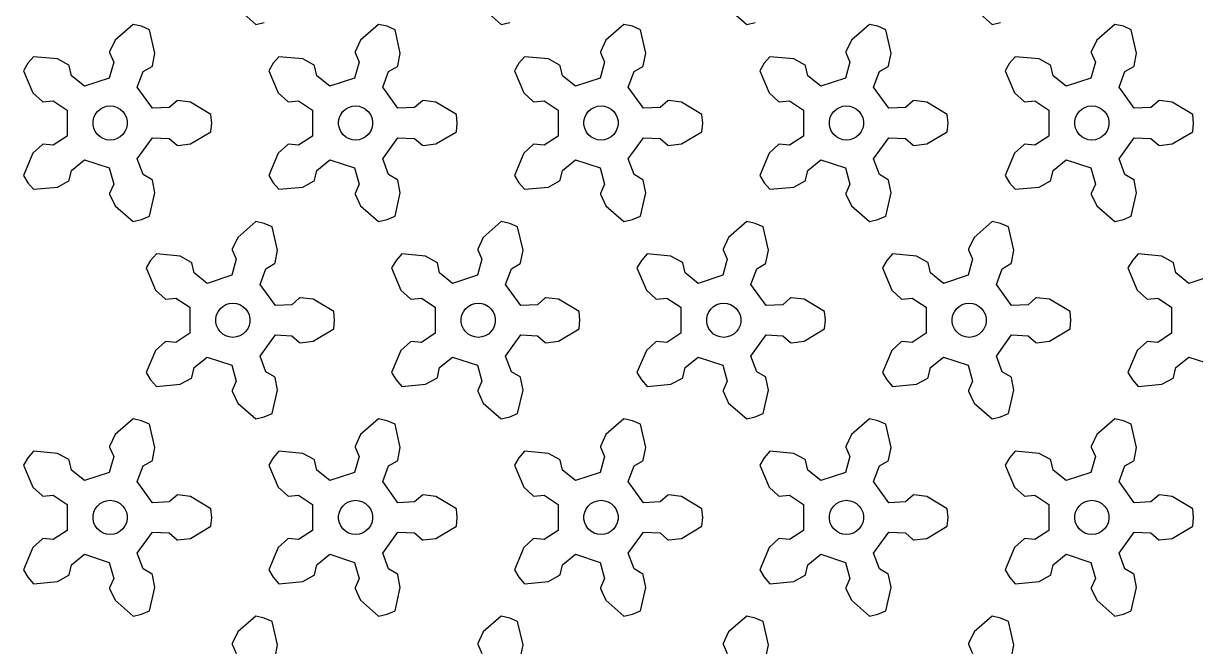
# Model space of a CAD drawing. Extents: x 0 to 210, y 0 to 225.
# Drawn here: x 0 to 102.7, y 66.5 to 121.1 of the extents above; entities that cross this region are included whole.
import ezdxf

# ---------------------------------------------------------------- set-up
doc = ezdxf.new("R2010")
doc.units = 0

msp = doc.modelspace()

# ---------------------------------------------------------------- linework, layer by layer
for p, q in [((18.79, 122.42), (20.37, 121.04)), ((40.3, 122.42), (41.88, 121.04)), ((61.81, 122.42), (63.4, 121.04)), ((83.33, 122.42), (84.91, 121.04)), ((9.61, 121.04), (8.03, 119.65)), ((10.35, 120.87), (9.61, 121.04)), ((11.05, 120.57), (10.35, 120.87)), ((11.52, 118.52), (11.05, 120.57)), ((20.37, 121.04), (21.11, 121.21)), ((31.13, 121.04), (29.54, 119.65)), ((31.87, 120.87), (31.13, 121.04)), ((32.57, 120.57), (31.87, 120.87)), ((33.03, 118.52), (32.57, 120.57)), ((41.88, 121.04), (42.62, 121.21)), ((52.64, 121.04), (51.06, 119.65)), ((53.38, 120.87), (52.64, 121.04)), ((54.08, 120.57), (53.38, 120.87)), ((54.55, 118.52), (54.08, 120.57)), ((63.4, 121.04), (64.14, 121.21)), ((74.15, 121.04), (72.57, 119.65)), ((74.89, 120.87), (74.15, 121.04)), ((75.59, 120.57), (74.89, 120.87)), ((76.06, 118.52), (75.59, 120.57)), ((84.91, 121.04), (85.65, 121.21)), ((95.66, 121.04), (94.08, 119.65)), ((96.41, 120.87), (95.66, 121.04)), ((97.1, 120.57), (96.41, 120.87)), ((97.57, 118.52), (97.1, 120.57)), ((8.03, 119.65), (7.55, 118.63)), ((29.54, 119.65), (29.07, 118.63)), ((51.06, 119.65), (50.58, 118.63)), ((72.57, 119.65), (72.09, 118.63)), ((94.08, 119.65), (93.6, 118.63)), ((0.89, 118.2), (0.39, 117.63)), ((2.98, 118.01), (0.89, 118.2)), ((7.55, 118.63), (7.55, 118.57)), ((7.55, 118.57), (7.91, 117.74)), ((11.3, 117.41), (11.52, 118.52)), ((22.4, 118.2), (21.9, 117.63)), ((24.5, 118.01), (22.4, 118.2)), ((29.07, 118.63), (29.07, 118.57)), ((29.07, 118.57), (29.42, 117.74)), ((32.82, 117.41), (33.03, 118.52)), ((43.92, 118.2), (43.42, 117.63)), ((46.01, 118.01), (43.92, 118.2)), ((50.58, 118.63), (50.58, 118.57)), ((50.58, 118.57), (50.93, 117.74)), ((54.33, 117.41), (54.55, 118.52)), ((65.43, 118.2), (64.93, 117.63)), ((67.52, 118.01), (65.43, 118.2)), ((72.09, 118.63), (72.09, 118.57)), ((72.09, 118.57), (72.44, 117.74)), ((75.84, 117.41), (76.06, 118.52)), ((86.94, 118.2), (86.44, 117.63)), ((89.03, 118.01), (86.94, 118.2)), ((93.6, 118.63), (93.6, 118.57)), ((93.6, 118.57), (93.96, 117.74)), ((97.35, 117.41), (97.57, 118.52)), ((0.39, 117.63), (0, 116.98)), ((3.97, 117.46), (2.98, 118.01)), ((4.01, 117.41), (3.97, 117.46)), ((4.21, 116.54), (4.01, 117.41)), ((7.91, 117.74), (7.52, 116.33)), ((10.5, 116.9), (11.27, 117.36)), ((11.27, 117.36), (11.3, 117.41)), ((21.9, 117.63), (21.51, 116.98)), ((25.49, 117.46), (24.5, 118.01)), ((25.52, 117.41), (25.49, 117.46)), ((25.72, 116.54), (25.52, 117.41)), ((29.42, 117.74), (29.03, 116.33)), ((32.01, 116.9), (32.78, 117.36)), ((32.78, 117.36), (32.82, 117.41)), ((43.42, 117.63), (43.03, 116.98)), ((47, 117.46), (46.01, 118.01)), ((47.04, 117.41), (47, 117.46)), ((47.24, 116.54), (47.04, 117.41)), ((50.93, 117.74), (50.54, 116.33)), ((53.52, 116.9), (54.29, 117.36)), ((54.29, 117.36), (54.33, 117.41)), ((64.93, 117.63), (64.54, 116.98)), ((68.51, 117.46), (67.52, 118.01)), ((68.55, 117.41), (68.51, 117.46)), ((68.75, 116.54), (68.55, 117.41)), ((72.44, 117.74), (72.06, 116.33)), ((75.03, 116.9), (75.81, 117.36)), ((75.81, 117.36), (75.84, 117.41)), ((86.44, 117.63), (86.05, 116.98)), ((90.02, 117.46), (89.03, 118.01)), ((90.06, 117.41), (90.02, 117.46)), ((90.26, 116.54), (90.06, 117.41)), ((93.96, 117.74), (93.57, 116.33)), ((96.55, 116.9), (97.32, 117.36)), ((97.32, 117.36), (97.35, 117.41)), ((0, 116.98), (0.83, 115.05)), ((5.35, 115.62), (4.21, 116.54)), ((7.52, 116.33), (5.35, 115.62)), ((9.98, 115.53), (10.5, 116.9)), ((21.51, 116.98), (22.34, 115.05)), ((26.87, 115.62), (25.72, 116.54)), ((29.03, 116.33), (26.87, 115.62)), ((31.49, 115.53), (32.01, 116.9)), ((43.03, 116.98), (43.85, 115.05)), ((48.38, 115.62), (47.24, 116.54)), ((50.54, 116.33), (48.38, 115.62)), ((53.01, 115.53), (53.52, 116.9)), ((64.54, 116.98), (65.36, 115.05)), ((69.89, 115.62), (68.75, 116.54)), ((72.06, 116.33), (69.89, 115.62)), ((74.52, 115.53), (75.03, 116.9)), ((86.05, 116.98), (86.88, 115.05)), ((91.4, 115.62), (90.26, 116.54)), ((93.57, 116.33), (91.4, 115.62)), ((96.03, 115.53), (96.55, 116.9)), ((11.32, 113.69), (9.98, 115.53)), ((32.83, 113.69), (31.49, 115.53)), ((54.34, 113.69), (53.01, 115.53)), ((75.86, 113.69), (74.52, 115.53)), ((97.37, 113.69), (96.03, 115.53)), ((0.83, 115.05), (1.66, 114.27)), ((1.66, 114.27), (1.71, 114.25)), ((1.71, 114.25), (2.61, 114.33)), ((2.61, 114.33), (3.83, 113.53)), ((13.46, 114.34), (12.78, 113.75)), ((13.52, 114.36), (13.46, 114.34)), ((14.64, 114.23), (13.52, 114.36)), ((16.44, 113.15), (14.64, 114.23)), ((22.34, 115.05), (23.17, 114.27)), ((23.17, 114.27), (23.23, 114.25)), ((23.23, 114.25), (24.12, 114.33)), ((24.12, 114.33), (25.34, 113.53)), ((34.97, 114.34), (34.29, 113.75)), ((35.03, 114.36), (34.97, 114.34)), ((36.15, 114.23), (35.03, 114.36)), ((37.96, 113.15), (36.15, 114.23)), ((43.85, 115.05), (44.68, 114.27)), ((44.68, 114.27), (44.74, 114.25)), ((44.74, 114.25), (45.63, 114.33)), ((45.63, 114.33), (46.86, 113.53)), ((56.48, 114.34), (55.81, 113.75)), ((56.54, 114.36), (56.48, 114.34)), ((57.67, 114.23), (56.54, 114.36)), ((59.47, 113.15), (57.67, 114.23)), ((65.36, 115.05), (66.19, 114.27)), ((66.19, 114.27), (66.25, 114.25)), ((66.25, 114.25), (67.15, 114.33)), ((67.15, 114.33), (68.37, 113.53)), ((78, 114.34), (77.32, 113.75)), ((78.05, 114.36), (78, 114.34)), ((79.18, 114.23), (78.05, 114.36)), ((80.98, 113.15), (79.18, 114.23)), ((86.88, 115.05), (87.71, 114.27)), ((87.71, 114.27), (87.76, 114.25)), ((87.76, 114.25), (88.66, 114.33)), ((88.66, 114.33), (89.88, 113.53)), ((99.51, 114.34), (98.83, 113.75)), ((99.57, 114.36), (99.51, 114.34)), ((100.69, 114.23), (99.57, 114.36)), ((102.5, 113.15), (100.69, 114.23)), ((3.83, 113.53), (3.83, 111.25)), ((6.17, 112.86), (6.3, 113.14)), ((6.3, 113.14), (6.49, 113.4)), ((6.49, 113.4), (6.72, 113.61)), ((6.72, 113.61), (6.99, 113.76)), ((6.99, 113.76), (7.29, 113.86)), ((7.29, 113.86), (7.6, 113.89)), ((7.6, 113.89), (7.91, 113.86)), ((7.91, 113.86), (8.21, 113.76)), ((8.21, 113.76), (8.48, 113.61)), ((8.48, 113.61), (8.71, 113.4)), ((8.71, 113.4), (8.9, 113.14)), ((8.9, 113.14), (9.03, 112.86)), ((12.78, 113.75), (11.32, 113.69)), ((16.51, 112.39), (16.44, 113.15)), ((25.34, 113.53), (25.34, 111.25)), ((27.69, 112.86), (27.81, 113.14)), ((27.81, 113.14), (28, 113.4)), ((28, 113.4), (28.23, 113.61)), ((28.23, 113.61), (28.5, 113.76)), ((28.5, 113.76), (28.8, 113.86)), ((28.8, 113.86), (29.11, 113.89)), ((29.11, 113.89), (29.42, 113.86)), ((29.42, 113.86), (29.72, 113.76)), ((29.72, 113.76), (29.99, 113.61)), ((29.99, 113.61), (30.23, 113.4)), ((30.23, 113.4), (30.41, 113.14)), ((30.41, 113.14), (30.54, 112.86)), ((34.29, 113.75), (32.83, 113.69)), ((38.03, 112.39), (37.96, 113.15)), ((46.86, 113.53), (46.86, 111.25)), ((49.2, 112.86), (49.33, 113.14)), ((49.33, 113.14), (49.51, 113.4)), ((49.51, 113.4), (49.74, 113.61)), ((49.74, 113.61), (50.02, 113.76)), ((50.02, 113.76), (50.31, 113.86)), ((50.31, 113.86), (50.63, 113.89)), ((50.63, 113.89), (50.94, 113.86)), ((50.94, 113.86), (51.24, 113.76)), ((51.24, 113.76), (51.51, 113.61)), ((51.51, 113.61), (51.74, 113.4)), ((51.74, 113.4), (51.92, 113.14)), ((51.92, 113.14), (52.05, 112.86)), ((55.81, 113.75), (54.34, 113.69)), ((59.54, 112.39), (59.47, 113.15)), ((68.37, 113.53), (68.37, 111.25)), ((70.71, 112.86), (70.84, 113.14)), ((70.84, 113.14), (71.02, 113.4)), ((71.02, 113.4), (71.26, 113.61)), ((71.26, 113.61), (71.53, 113.76)), ((71.53, 113.76), (71.83, 113.86)), ((71.83, 113.86), (72.14, 113.89)), ((72.14, 113.89), (72.45, 113.86)), ((72.45, 113.86), (72.75, 113.76)), ((72.75, 113.76), (73.02, 113.61)), ((73.02, 113.61), (73.25, 113.4)), ((73.25, 113.4), (73.44, 113.14)), ((73.44, 113.14), (73.57, 112.86)), ((77.32, 113.75), (75.86, 113.69)), ((81.05, 112.39), (80.98, 113.15)), ((89.88, 113.53), (89.88, 111.25)), ((92.22, 112.86), (92.35, 113.14)), ((92.35, 113.14), (92.54, 113.4)), ((92.54, 113.4), (92.77, 113.61)), ((92.77, 113.61), (93.04, 113.76)), ((93.04, 113.76), (93.34, 113.86)), ((93.34, 113.86), (93.65, 113.89)), ((93.65, 113.89), (93.96, 113.86)), ((93.96, 113.86), (94.26, 113.76)), ((94.26, 113.76), (94.53, 113.61)), ((94.53, 113.61), (94.77, 113.4)), ((94.77, 113.4), (94.95, 113.14)), ((94.95, 113.14), (95.08, 112.86)), ((98.83, 113.75), (97.37, 113.69)), ((102.56, 112.39), (102.5, 113.15)), ((6.11, 112.55), (6.17, 112.86)), ((6.11, 112.23), (6.11, 112.55)), ((6.17, 111.93), (6.11, 112.23)), ((9.03, 112.86), (9.09, 112.55)), ((9.09, 112.23), (9.03, 111.93)), ((9.09, 112.55), (9.09, 112.23)), ((16.44, 111.63), (16.51, 112.39)), ((27.62, 112.55), (27.69, 112.86)), ((27.62, 112.23), (27.62, 112.55)), ((27.69, 111.93), (27.62, 112.23)), ((30.54, 112.86), (30.6, 112.55)), ((30.6, 112.23), (30.54, 111.93)), ((30.6, 112.55), (30.6, 112.23)), ((37.96, 111.63), (38.03, 112.39)), ((49.13, 112.55), (49.2, 112.86)), ((49.13, 112.23), (49.13, 112.55)), ((49.2, 111.93), (49.13, 112.23)), ((52.05, 112.86), (52.12, 112.55)), ((52.12, 112.23), (52.05, 111.93)), ((52.12, 112.55), (52.12, 112.23)), ((59.47, 111.63), (59.54, 112.39)), ((70.65, 112.55), (70.71, 112.86)), ((70.65, 112.23), (70.65, 112.55)), ((70.71, 111.93), (70.65, 112.23)), ((73.57, 112.86), (73.63, 112.55)), ((73.63, 112.23), (73.57, 111.93)), ((73.63, 112.55), (73.63, 112.23)), ((80.98, 111.63), (81.05, 112.39)), ((92.16, 112.55), (92.22, 112.86)), ((92.16, 112.23), (92.16, 112.55)), ((92.22, 111.93), (92.16, 112.23)), ((95.08, 112.86), (95.14, 112.55)), ((95.14, 112.23), (95.08, 111.93)), ((95.14, 112.55), (95.14, 112.23)), ((102.5, 111.63), (102.56, 112.39)), ((3.83, 111.25), (2.61, 110.45)), ((6.3, 111.64), (6.17, 111.93)), ((6.49, 111.39), (6.3, 111.64)), ((6.72, 111.18), (6.49, 111.39)), ((6.99, 111.02), (6.72, 111.18)), ((7.29, 110.92), (6.99, 111.02)), ((8.21, 111.02), (7.91, 110.92)), ((8.48, 111.18), (8.21, 111.02)), ((8.71, 111.39), (8.48, 111.18)), ((8.9, 111.64), (8.71, 111.39)), ((9.03, 111.93), (8.9, 111.64)), ((9.98, 109.25), (11.32, 111.1)), ((11.32, 111.1), (12.78, 111.03)), ((12.78, 111.03), (13.46, 110.44)), ((14.64, 110.56), (16.44, 111.63)), ((25.34, 111.25), (24.12, 110.45)), ((27.81, 111.64), (27.69, 111.93)), ((28, 111.39), (27.81, 111.64)), ((28.23, 111.18), (28, 111.39)), ((28.5, 111.02), (28.23, 111.18)), ((28.8, 110.92), (28.5, 111.02)), ((29.72, 111.02), (29.42, 110.92)), ((29.99, 111.18), (29.72, 111.02)), ((30.23, 111.39), (29.99, 111.18)), ((30.41, 111.64), (30.23, 111.39)), ((30.54, 111.93), (30.41, 111.64)), ((31.49, 109.25), (32.83, 111.1)), ((32.83, 111.1), (34.29, 111.03)), ((34.29, 111.03), (34.97, 110.44)), ((36.15, 110.56), (37.96, 111.63)), ((46.86, 111.25), (45.63, 110.45)), ((49.33, 111.64), (49.2, 111.93)), ((49.51, 111.39), (49.33, 111.64)), ((49.74, 111.18), (49.51, 111.39)), ((50.02, 111.02), (49.74, 111.18)), ((50.31, 110.92), (50.02, 111.02)), ((51.24, 111.02), (50.94, 110.92)), ((51.51, 111.18), (51.24, 111.02)), ((51.74, 111.39), (51.51, 111.18)), ((51.92, 111.64), (51.74, 111.39)), ((52.05, 111.93), (51.92, 111.64)), ((53.01, 109.25), (54.34, 111.1)), ((54.34, 111.1), (55.81, 111.03)), ((55.81, 111.03), (56.48, 110.44)), ((57.67, 110.56), (59.47, 111.63)), ((68.37, 111.25), (67.15, 110.45)), ((70.84, 111.64), (70.71, 111.93)), ((71.02, 111.39), (70.84, 111.64)), ((71.26, 111.18), (71.02, 111.39)), ((71.53, 111.02), (71.26, 111.18)), ((71.83, 110.92), (71.53, 111.02)), ((72.75, 111.02), (72.45, 110.92)), ((73.02, 111.18), (72.75, 111.02)), ((73.25, 111.39), (73.02, 111.18)), ((73.44, 111.64), (73.25, 111.39)), ((73.57, 111.93), (73.44, 111.64)), ((74.52, 109.25), (75.86, 111.1)), ((75.86, 111.1), (77.32, 111.03)), ((77.32, 111.03), (78, 110.44)), ((79.18, 110.56), (80.98, 111.63)), ((89.88, 111.25), (88.66, 110.45)), ((92.35, 111.64), (92.22, 111.93)), ((92.54, 111.39), (92.35, 111.64)), ((92.77, 111.18), (92.54, 111.39)), ((93.04, 111.02), (92.77, 111.18)), ((93.34, 110.92), (93.04, 111.02)), ((94.26, 111.02), (93.96, 110.92)), ((94.53, 111.18), (94.26, 111.02)), ((94.77, 111.39), (94.53, 111.18)), ((94.95, 111.64), (94.77, 111.39)), ((95.08, 111.93), (94.95, 111.64)), ((96.03, 109.25), (97.37, 111.1)), ((97.37, 111.1), (98.83, 111.03)), ((98.83, 111.03), (99.51, 110.44)), ((100.69, 110.56), (102.5, 111.63)), ((1.66, 110.51), (0.83, 109.74)), ((1.71, 110.53), (1.66, 110.51)), ((2.61, 110.45), (1.71, 110.53)), ((7.6, 110.89), (7.29, 110.92)), ((7.91, 110.92), (7.6, 110.89)), ((13.46, 110.44), (13.52, 110.42)), ((13.52, 110.42), (14.64, 110.56)), ((23.17, 110.51), (22.34, 109.74)), ((23.23, 110.53), (23.17, 110.51)), ((24.12, 110.45), (23.23, 110.53)), ((29.11, 110.89), (28.8, 110.92)), ((29.42, 110.92), (29.11, 110.89)), ((34.97, 110.44), (35.03, 110.42)), ((35.03, 110.42), (36.15, 110.56)), ((44.68, 110.51), (43.85, 109.74)), ((44.74, 110.53), (44.68, 110.51)), ((45.63, 110.45), (44.74, 110.53)), ((50.63, 110.89), (50.31, 110.92)), ((50.94, 110.92), (50.63, 110.89)), ((56.48, 110.44), (56.54, 110.42)), ((56.54, 110.42), (57.67, 110.56)), ((66.19, 110.51), (65.36, 109.74)), ((66.25, 110.53), (66.19, 110.51)), ((67.15, 110.45), (66.25, 110.53)), ((72.14, 110.89), (71.83, 110.92)), ((72.45, 110.92), (72.14, 110.89)), ((78, 110.44), (78.05, 110.42)), ((78.05, 110.42), (79.18, 110.56)), ((87.71, 110.51), (86.88, 109.74)), ((87.76, 110.53), (87.71, 110.51)), ((88.66, 110.45), (87.76, 110.53)), ((93.65, 110.89), (93.34, 110.92)), ((93.96, 110.92), (93.65, 110.89)), ((99.51, 110.44), (99.57, 110.42)), ((99.57, 110.42), (100.69, 110.56)), ((0.83, 109.74), (0, 107.8)), ((4.21, 108.24), (5.35, 109.16)), ((5.35, 109.16), (7.52, 108.45)), ((10.5, 107.89), (9.98, 109.25)), ((22.34, 109.74), (21.51, 107.8)), ((25.72, 108.24), (26.87, 109.16)), ((26.87, 109.16), (29.03, 108.45)), ((32.01, 107.89), (31.49, 109.25)), ((43.85, 109.74), (43.03, 107.8)), ((47.24, 108.24), (48.38, 109.16)), ((48.38, 109.16), (50.54, 108.45)), ((53.52, 107.89), (53.01, 109.25)), ((65.36, 109.74), (64.54, 107.8)), ((68.75, 108.24), (69.89, 109.16)), ((69.89, 109.16), (72.06, 108.45)), ((75.03, 107.89), (74.52, 109.25)), ((86.88, 109.74), (86.05, 107.8)), ((90.26, 108.24), (91.4, 109.16)), ((91.4, 109.16), (93.57, 108.45)), ((96.55, 107.89), (96.03, 109.25)), ((4.01, 107.37), (4.21, 108.24)), ((7.52, 108.45), (7.91, 107.04)), ((11.27, 107.42), (10.5, 107.89)), ((25.52, 107.37), (25.72, 108.24)), ((29.03, 108.45), (29.42, 107.04)), ((32.78, 107.42), (32.01, 107.89)), ((47.04, 107.37), (47.24, 108.24)), ((50.54, 108.45), (50.93, 107.04)), ((54.29, 107.42), (53.52, 107.89)), ((68.55, 107.37), (68.75, 108.24)), ((72.06, 108.45), (72.44, 107.04)), ((75.81, 107.42), (75.03, 107.89)), ((90.06, 107.37), (90.26, 108.24)), ((93.57, 108.45), (93.96, 107.04)), ((97.32, 107.42), (96.55, 107.89)), ((0, 107.8), (0.39, 107.15)), ((0.39, 107.15), (0.89, 106.58)), ((2.98, 106.77), (3.97, 107.32)), ((3.97, 107.32), (4.01, 107.37)), ((7.91, 107.04), (7.55, 106.22)), ((11.3, 107.37), (11.27, 107.42)), ((11.52, 106.26), (11.3, 107.37)), ((21.51, 107.8), (21.9, 107.15)), ((21.9, 107.15), (22.4, 106.58)), ((24.5, 106.77), (25.49, 107.32)), ((25.49, 107.32), (25.52, 107.37)), ((29.42, 107.04), (29.07, 106.22)), ((32.82, 107.37), (32.78, 107.42)), ((33.03, 106.26), (32.82, 107.37)), ((43.03, 107.8), (43.42, 107.15)), ((43.42, 107.15), (43.92, 106.58)), ((46.01, 106.77), (47, 107.32)), ((47, 107.32), (47.04, 107.37)), ((50.93, 107.04), (50.58, 106.22)), ((54.33, 107.37), (54.29, 107.42)), ((54.55, 106.26), (54.33, 107.37)), ((64.54, 107.8), (64.93, 107.15)), ((64.93, 107.15), (65.43, 106.58)), ((67.52, 106.77), (68.51, 107.32)), ((68.51, 107.32), (68.55, 107.37)), ((72.44, 107.04), (72.09, 106.22)), ((75.84, 107.37), (75.81, 107.42)), ((76.06, 106.26), (75.84, 107.37)), ((86.05, 107.8), (86.44, 107.15)), ((86.44, 107.15), (86.94, 106.58)), ((89.03, 106.77), (90.02, 107.32)), ((90.02, 107.32), (90.06, 107.37)), ((93.96, 107.04), (93.6, 106.22)), ((97.35, 107.37), (97.32, 107.42)), ((97.57, 106.26), (97.35, 107.37)), ((0.89, 106.58), (2.98, 106.77)), ((7.55, 106.22), (7.55, 106.16)), ((7.55, 106.16), (8.03, 105.13)), ((11.05, 104.21), (11.52, 106.26)), ((22.4, 106.58), (24.5, 106.77)), ((29.07, 106.22), (29.07, 106.16)), ((29.07, 106.16), (29.54, 105.13)), ((32.57, 104.21), (33.03, 106.26)), ((43.92, 106.58), (46.01, 106.77)), ((50.58, 106.22), (50.58, 106.16)), ((50.58, 106.16), (51.06, 105.13)), ((54.08, 104.21), (54.55, 106.26)), ((65.43, 106.58), (67.52, 106.77)), ((72.09, 106.22), (72.09, 106.16)), ((72.09, 106.16), (72.57, 105.13)), ((75.59, 104.21), (76.06, 106.26)), ((86.94, 106.58), (89.03, 106.77)), ((93.6, 106.22), (93.6, 106.16)), ((93.6, 106.16), (94.08, 105.13)), ((97.1, 104.21), (97.57, 106.26)), ((8.03, 105.13), (9.61, 103.75)), ((29.54, 105.13), (31.13, 103.75)), ((51.06, 105.13), (52.64, 103.75)), ((72.57, 105.13), (74.15, 103.75)), ((94.08, 105.13), (95.66, 103.75)), ((9.61, 103.75), (10.35, 103.92)), ((10.35, 103.92), (11.05, 104.21)), ((31.13, 103.75), (31.87, 103.92)), ((31.87, 103.92), (32.57, 104.21)), ((52.64, 103.75), (53.38, 103.92)), ((53.38, 103.92), (54.08, 104.21)), ((74.15, 103.75), (74.89, 103.92)), ((74.89, 103.92), (75.59, 104.21)), ((95.66, 103.75), (96.41, 103.92)), ((96.41, 103.92), (97.1, 104.21)), ((20.37, 103.75), (18.79, 102.36)), ((21.11, 103.58), (20.37, 103.75)), ((21.81, 103.28), (21.11, 103.58)), ((22.28, 101.23), (21.81, 103.28)), ((41.88, 103.75), (40.3, 102.36)), ((42.62, 103.58), (41.88, 103.75)), ((43.32, 103.28), (42.62, 103.58)), ((43.79, 101.23), (43.32, 103.28)), ((63.4, 103.75), (61.81, 102.36)), ((64.14, 103.58), (63.4, 103.75)), ((64.83, 103.28), (64.14, 103.58)), ((65.3, 101.23), (64.83, 103.28)), ((84.91, 103.75), (83.33, 102.36)), ((85.65, 103.58), (84.91, 103.75)), ((86.35, 103.28), (85.65, 103.58)), ((86.82, 101.23), (86.35, 103.28)), ((18.79, 102.36), (18.31, 101.34)), ((40.3, 102.36), (39.82, 101.34)), ((61.81, 102.36), (61.34, 101.34)), ((83.33, 102.36), (82.85, 101.34)), ((11.65, 100.91), (11.15, 100.34)), ((13.74, 100.72), (11.65, 100.91)), ((14.73, 100.17), (13.74, 100.72)), ((18.31, 101.34), (18.31, 101.28)), ((18.31, 101.28), (18.66, 100.45)), ((22.06, 100.12), (22.28, 101.23)), ((33.16, 100.91), (32.66, 100.34)), ((35.25, 100.72), (33.16, 100.91)), ((36.24, 100.17), (35.25, 100.72)), ((39.82, 101.34), (39.82, 101.28)), ((39.82, 101.28), (40.17, 100.45)), ((43.57, 100.12), (43.79, 101.23)), ((54.67, 100.91), (54.17, 100.34)), ((56.76, 100.72), (54.67, 100.91)), ((57.76, 100.17), (56.76, 100.72)), ((61.34, 101.34), (61.33, 101.28)), ((61.33, 101.28), (61.69, 100.45)), ((65.08, 100.12), (65.3, 101.23)), ((76.18, 100.91), (75.68, 100.34)), ((78.28, 100.72), (76.18, 100.91)), ((79.27, 100.17), (78.28, 100.72)), ((82.85, 101.34), (82.85, 101.28)), ((82.85, 101.28), (83.2, 100.45)), ((86.6, 100.12), (86.82, 101.23)), ((97.7, 100.91), (97.2, 100.34)), ((99.79, 100.72), (97.7, 100.91)), ((100.78, 100.17), (99.79, 100.72)), ((11.15, 100.34), (10.76, 99.69)), ((10.76, 99.69), (11.58, 97.75)), ((14.77, 100.12), (14.73, 100.17)), ((14.97, 99.25), (14.77, 100.12)), ((18.66, 100.45), (18.27, 99.04)), ((21.25, 99.61), (22.02, 100.07)), ((22.02, 100.07), (22.06, 100.12)), ((32.66, 100.34), (32.27, 99.69)), ((32.27, 99.69), (33.09, 97.75)), ((36.28, 100.12), (36.24, 100.17)), ((36.48, 99.25), (36.28, 100.12)), ((40.17, 100.45), (39.79, 99.04)), ((42.77, 99.61), (43.54, 100.07)), ((43.54, 100.07), (43.57, 100.12)), ((54.17, 100.34), (53.78, 99.69)), ((53.78, 99.69), (54.61, 97.75)), ((57.79, 100.12), (57.76, 100.17)), ((57.99, 99.25), (57.79, 100.12)), ((61.69, 100.45), (61.3, 99.04)), ((64.28, 99.61), (65.05, 100.07)), ((65.05, 100.07), (65.08, 100.12)), ((75.68, 100.34), (75.29, 99.69)), ((75.29, 99.69), (76.12, 97.75)), ((79.3, 100.12), (79.27, 100.17)), ((79.5, 99.25), (79.3, 100.12)), ((83.2, 100.45), (82.81, 99.04)), ((85.79, 99.61), (86.56, 100.07)), ((86.56, 100.07), (86.6, 100.12)), ((97.2, 100.34), (96.81, 99.69)), ((96.81, 99.69), (97.63, 97.75)), ((100.82, 100.12), (100.78, 100.17)), ((101.02, 99.25), (100.82, 100.12)), ((16.11, 98.33), (14.97, 99.25)), ((18.27, 99.04), (16.11, 98.33)), ((20.74, 98.24), (21.25, 99.61)), ((37.62, 98.33), (36.48, 99.25)), ((39.79, 99.04), (37.62, 98.33)), ((42.25, 98.24), (42.77, 99.61)), ((59.13, 98.33), (57.99, 99.25)), ((61.3, 99.04), (59.13, 98.33)), ((63.76, 98.24), (64.28, 99.61)), ((80.65, 98.33), (79.5, 99.25)), ((82.81, 99.04), (80.65, 98.33)), ((85.28, 98.24), (85.79, 99.61)), ((102.16, 98.33), (101.02, 99.25)), ((104.33, 99.04), (102.16, 98.33)), ((11.58, 97.75), (12.41, 96.98)), ((22.08, 96.4), (20.74, 98.24)), ((33.09, 97.75), (33.92, 96.98)), ((43.59, 96.4), (42.25, 98.24)), ((54.61, 97.75), (55.44, 96.98)), ((65.1, 96.4), (63.76, 98.24)), ((76.12, 97.75), (76.95, 96.98)), ((86.61, 96.4), (85.28, 98.24)), ((97.63, 97.75), (98.46, 96.98)), ((12.41, 96.98), (12.47, 96.96)), ((12.47, 96.96), (13.37, 97.04)), ((13.37, 97.04), (14.59, 96.24)), ((18.04, 96.57), (18.36, 96.6)), ((18.36, 96.6), (18.67, 96.57)), ((24.21, 97.05), (23.54, 96.46)), ((24.27, 97.07), (24.21, 97.05)), ((25.4, 96.94), (24.27, 97.07)), ((27.2, 95.86), (25.4, 96.94)), ((33.92, 96.98), (33.98, 96.96)), ((33.98, 96.96), (34.88, 97.04)), ((34.88, 97.04), (36.1, 96.24)), ((39.56, 96.57), (39.87, 96.6)), ((39.87, 96.6), (40.18, 96.57)), ((45.73, 97.05), (45.05, 96.46)), ((45.79, 97.07), (45.73, 97.05)), ((46.91, 96.94), (45.79, 97.07)), ((48.71, 95.86), (46.91, 96.94)), ((55.44, 96.98), (55.5, 96.96)), ((55.5, 96.96), (56.39, 97.04)), ((56.39, 97.04), (57.61, 96.24)), ((61.07, 96.57), (61.38, 96.6)), ((61.38, 96.6), (61.69, 96.57)), ((67.24, 97.05), (66.56, 96.46)), ((67.3, 97.07), (67.24, 97.05)), ((68.42, 96.94), (67.3, 97.07)), ((70.23, 95.86), (68.42, 96.94)), ((76.95, 96.98), (77.01, 96.96)), ((77.01, 96.96), (77.9, 97.04)), ((77.9, 97.04), (79.13, 96.24)), ((82.58, 96.57), (82.9, 96.6)), ((82.9, 96.6), (83.21, 96.57)), ((88.75, 97.05), (88.08, 96.46)), ((88.81, 97.07), (88.75, 97.05)), ((89.94, 96.94), (88.81, 97.07)), ((91.74, 95.86), (89.94, 96.94)), ((98.46, 96.98), (98.52, 96.96)), ((98.52, 96.96), (99.42, 97.04)), ((99.42, 97.04), (100.64, 96.24)), ((14.59, 96.24), (14.59, 93.96)), ((16.86, 95.26), (16.93, 95.56)), ((16.93, 95.56), (17.06, 95.85)), ((17.06, 95.85), (17.24, 96.1)), ((17.24, 96.1), (17.47, 96.31)), ((17.47, 96.31), (17.75, 96.47)), ((17.75, 96.47), (18.04, 96.57)), ((18.67, 96.57), (18.97, 96.47)), ((18.97, 96.47), (19.24, 96.31)), ((19.24, 96.31), (19.47, 96.1)), ((19.47, 96.1), (19.66, 95.85)), ((19.66, 95.85), (19.78, 95.56)), ((19.78, 95.56), (19.85, 95.26)), ((23.54, 96.46), (22.08, 96.4)), ((27.27, 95.1), (27.2, 95.86)), ((36.1, 96.24), (36.1, 93.96)), ((38.38, 95.26), (38.44, 95.56)), ((38.44, 95.56), (38.57, 95.85)), ((38.57, 95.85), (38.75, 96.1)), ((38.75, 96.1), (38.99, 96.31)), ((38.99, 96.31), (39.26, 96.47)), ((39.26, 96.47), (39.56, 96.57)), ((40.18, 96.57), (40.48, 96.47)), ((40.48, 96.47), (40.75, 96.31)), ((40.75, 96.31), (40.98, 96.1)), ((40.98, 96.1), (41.17, 95.85)), ((41.17, 95.85), (41.3, 95.56)), ((41.3, 95.56), (41.36, 95.26)), ((45.05, 96.46), (43.59, 96.4)), ((48.78, 95.1), (48.71, 95.86)), ((57.61, 96.24), (57.61, 93.96)), ((59.89, 95.26), (59.96, 95.56)), ((59.96, 95.56), (60.08, 95.85)), ((60.08, 95.85), (60.27, 96.1)), ((60.27, 96.1), (60.5, 96.31)), ((60.5, 96.31), (60.77, 96.47)), ((60.77, 96.47), (61.07, 96.57)), ((61.69, 96.57), (61.99, 96.47)), ((61.99, 96.47), (62.26, 96.31)), ((62.26, 96.31), (62.5, 96.1)), ((62.5, 96.1), (62.68, 95.85)), ((62.68, 95.85), (62.81, 95.56)), ((62.81, 95.56), (62.87, 95.26)), ((66.56, 96.46), (65.1, 96.4)), ((70.29, 95.1), (70.23, 95.86)), ((79.13, 96.24), (79.13, 93.96)), ((81.4, 95.26), (81.47, 95.56)), ((81.47, 95.56), (81.6, 95.85)), ((81.6, 95.85), (81.78, 96.1)), ((81.78, 96.1), (82.01, 96.31)), ((82.01, 96.31), (82.28, 96.47)), ((82.28, 96.47), (82.58, 96.57)), ((83.21, 96.57), (83.51, 96.47)), ((83.51, 96.47), (83.78, 96.31)), ((83.78, 96.31), (84.01, 96.1)), ((84.01, 96.1), (84.19, 95.85)), ((84.19, 95.85), (84.32, 95.56)), ((84.32, 95.56), (84.39, 95.26)), ((88.08, 96.46), (86.61, 96.4)), ((91.81, 95.1), (91.74, 95.86)), ((100.64, 96.24), (100.64, 93.96)), ((16.86, 94.94), (16.86, 95.26)), ((16.93, 94.64), (16.86, 94.94)), ((17.06, 94.35), (16.93, 94.64)), ((19.78, 94.64), (19.66, 94.35)), ((19.85, 94.94), (19.78, 94.64)), ((19.85, 95.26), (19.85, 94.94)), ((27.2, 94.34), (27.27, 95.1)), ((38.38, 94.94), (38.38, 95.26)), ((38.44, 94.64), (38.38, 94.94)), ((38.57, 94.35), (38.44, 94.64)), ((41.3, 94.64), (41.17, 94.35)), ((41.36, 94.94), (41.3, 94.64)), ((41.36, 95.26), (41.36, 94.94)), ((48.71, 94.34), (48.78, 95.1)), ((59.89, 94.94), (59.89, 95.26)), ((59.96, 94.64), (59.89, 94.94)), ((60.08, 94.35), (59.96, 94.64)), ((62.81, 94.64), (62.68, 94.35)), ((62.87, 94.94), (62.81, 94.64)), ((62.87, 95.26), (62.87, 94.94)), ((70.23, 94.34), (70.29, 95.1)), ((81.4, 94.94), (81.4, 95.26)), ((81.47, 94.64), (81.4, 94.94)), ((81.6, 94.35), (81.47, 94.64)), ((84.32, 94.64), (84.19, 94.35)), ((84.39, 94.94), (84.32, 94.64)), ((84.39, 95.26), (84.39, 94.94)), ((91.74, 94.34), (91.81, 95.1)), ((14.59, 93.96), (13.37, 93.16)), ((17.24, 94.1), (17.06, 94.35)), ((17.47, 93.89), (17.24, 94.1)), ((17.75, 93.73), (17.47, 93.89)), ((18.04, 93.63), (17.75, 93.73)), ((18.36, 93.6), (18.04, 93.63)), ((18.67, 93.63), (18.36, 93.6)), ((18.97, 93.73), (18.67, 93.63)), ((19.24, 93.89), (18.97, 93.73)), ((19.47, 94.1), (19.24, 93.89)), ((19.66, 94.35), (19.47, 94.1)), ((20.74, 91.96), (22.08, 93.81)), ((22.08, 93.81), (23.54, 93.74)), ((23.54, 93.74), (24.21, 93.15)), ((25.4, 93.27), (27.2, 94.34)), ((36.1, 93.96), (34.88, 93.16)), ((38.75, 94.1), (38.57, 94.35)), ((38.99, 93.89), (38.75, 94.1)), ((39.26, 93.73), (38.99, 93.89)), ((39.56, 93.63), (39.26, 93.73)), ((39.87, 93.6), (39.56, 93.63)), ((40.18, 93.63), (39.87, 93.6)), ((40.48, 93.73), (40.18, 93.63)), ((40.75, 93.89), (40.48, 93.73)), ((40.98, 94.1), (40.75, 93.89)), ((41.17, 94.35), (40.98, 94.1)), ((42.25, 91.96), (43.59, 93.81)), ((43.59, 93.81), (45.05, 93.74)), ((45.05, 93.74), (45.73, 93.15)), ((46.91, 93.27), (48.71, 94.34)), ((57.61, 93.96), (56.39, 93.16)), ((60.27, 94.1), (60.08, 94.35)), ((60.5, 93.89), (60.27, 94.1)), ((60.77, 93.73), (60.5, 93.89)), ((61.07, 93.63), (60.77, 93.73)), ((61.38, 93.6), (61.07, 93.63)), ((61.69, 93.63), (61.38, 93.6)), ((61.99, 93.73), (61.69, 93.63)), ((62.26, 93.89), (61.99, 93.73)), ((62.5, 94.1), (62.26, 93.89)), ((62.68, 94.35), (62.5, 94.1)), ((63.76, 91.96), (65.1, 93.81)), ((65.1, 93.81), (66.56, 93.74)), ((66.56, 93.74), (67.24, 93.15)), ((68.42, 93.27), (70.23, 94.34)), ((79.13, 93.96), (77.9, 93.16)), ((81.78, 94.1), (81.6, 94.35)), ((82.01, 93.89), (81.78, 94.1)), ((82.28, 93.73), (82.01, 93.89)), ((82.58, 93.63), (82.28, 93.73)), ((82.9, 93.6), (82.58, 93.63)), ((83.21, 93.63), (82.9, 93.6)), ((83.51, 93.73), (83.21, 93.63)), ((83.78, 93.89), (83.51, 93.73)), ((84.01, 94.1), (83.78, 93.89)), ((84.19, 94.35), (84.01, 94.1)), ((85.28, 91.96), (86.61, 93.81)), ((86.61, 93.81), (88.08, 93.74)), ((88.08, 93.74), (88.75, 93.15)), ((89.94, 93.27), (91.74, 94.34)), ((100.64, 93.96), (99.42, 93.16)), ((12.41, 93.22), (11.58, 92.45)), ((12.47, 93.24), (12.41, 93.22)), ((13.37, 93.16), (12.47, 93.24)), ((24.21, 93.15), (24.27, 93.13)), ((24.27, 93.13), (25.4, 93.27)), ((33.92, 93.22), (33.09, 92.45)), ((33.98, 93.24), (33.92, 93.22)), ((34.88, 93.16), (33.98, 93.24)), ((45.73, 93.15), (45.79, 93.13)), ((45.79, 93.13), (46.91, 93.27)), ((55.44, 93.22), (54.61, 92.45)), ((55.5, 93.24), (55.44, 93.22)), ((56.39, 93.16), (55.5, 93.24)), ((67.24, 93.15), (67.3, 93.13)), ((67.3, 93.13), (68.42, 93.27)), ((76.95, 93.22), (76.12, 92.45)), ((77.01, 93.24), (76.95, 93.22)), ((77.9, 93.16), (77.01, 93.24)), ((88.75, 93.15), (88.81, 93.13)), ((88.81, 93.13), (89.94, 93.27)), ((98.46, 93.22), (97.63, 92.45)), ((98.52, 93.24), (98.46, 93.22)), ((99.42, 93.16), (98.52, 93.24)), ((11.58, 92.45), (10.76, 90.51)), ((14.97, 90.95), (16.11, 91.87)), ((16.11, 91.87), (18.27, 91.16)), ((21.25, 90.59), (20.74, 91.96)), ((33.09, 92.45), (32.27, 90.51)), ((36.48, 90.95), (37.62, 91.87)), ((37.62, 91.87), (39.79, 91.16)), ((42.77, 90.59), (42.25, 91.96)), ((54.61, 92.45), (53.78, 90.51)), ((57.99, 90.95), (59.13, 91.87)), ((59.13, 91.87), (61.3, 91.16)), ((64.28, 90.59), (63.76, 91.96)), ((76.12, 92.45), (75.29, 90.51)), ((79.5, 90.95), (80.65, 91.87)), ((80.65, 91.87), (82.81, 91.16)), ((85.79, 90.59), (85.28, 91.96)), ((97.63, 92.45), (96.81, 90.51)), ((101.02, 90.95), (102.16, 91.87)), ((102.16, 91.87), (104.33, 91.16)), ((10.76, 90.51), (11.15, 89.86)), ((14.77, 90.08), (14.97, 90.95)), ((18.27, 91.16), (18.66, 89.75)), ((22.02, 90.13), (21.25, 90.59)), ((32.27, 90.51), (32.66, 89.86)), ((36.28, 90.08), (36.48, 90.95)), ((39.79, 91.16), (40.17, 89.75)), ((43.54, 90.13), (42.77, 90.59)), ((53.78, 90.51), (54.17, 89.86)), ((57.79, 90.08), (57.99, 90.95)), ((61.3, 91.16), (61.69, 89.75)), ((65.05, 90.13), (64.28, 90.59)), ((75.29, 90.51), (75.68, 89.86)), ((79.3, 90.08), (79.5, 90.95)), ((82.81, 91.16), (83.2, 89.75)), ((86.56, 90.13), (85.79, 90.59)), ((96.81, 90.51), (97.2, 89.86)), ((100.82, 90.08), (101.02, 90.95)), ((11.15, 89.86), (11.65, 89.29)), ((11.65, 89.29), (13.74, 89.48)), ((13.74, 89.48), (14.73, 90.03)), ((14.73, 90.03), (14.77, 90.08)), ((18.66, 89.75), (18.31, 88.93)), ((22.06, 90.08), (22.02, 90.13)), ((22.28, 88.97), (22.06, 90.08)), ((32.66, 89.86), (33.16, 89.29)), ((33.16, 89.29), (35.25, 89.48)), ((35.25, 89.48), (36.24, 90.03)), ((36.24, 90.03), (36.28, 90.08)), ((40.17, 89.75), (39.82, 88.93)), ((43.57, 90.08), (43.54, 90.13)), ((43.79, 88.97), (43.57, 90.08)), ((54.17, 89.86), (54.67, 89.29)), ((54.67, 89.29), (56.76, 89.48)), ((56.76, 89.48), (57.76, 90.03)), ((57.76, 90.03), (57.79, 90.08)), ((61.69, 89.75), (61.33, 88.93)), ((65.08, 90.08), (65.05, 90.13)), ((65.3, 88.97), (65.08, 90.08)), ((75.68, 89.86), (76.18, 89.29)), ((76.18, 89.29), (78.28, 89.48)), ((78.28, 89.48), (79.27, 90.03)), ((79.27, 90.03), (79.3, 90.08)), ((83.2, 89.75), (82.85, 88.93)), ((86.6, 90.08), (86.56, 90.13)), ((86.82, 88.97), (86.6, 90.08)), ((97.2, 89.86), (97.7, 89.29)), ((97.7, 89.29), (99.79, 89.48)), ((99.79, 89.48), (100.78, 90.03)), ((100.78, 90.03), (100.82, 90.08)), ((18.31, 88.93), (18.31, 88.87)), ((18.31, 88.87), (18.79, 87.84)), ((21.81, 86.92), (22.28, 88.97)), ((39.82, 88.93), (39.82, 88.87)), ((39.82, 88.87), (40.3, 87.84)), ((43.32, 86.92), (43.79, 88.97)), ((61.33, 88.93), (61.34, 88.87)), ((61.34, 88.87), (61.81, 87.84)), ((64.83, 86.92), (65.3, 88.97)), ((82.85, 88.93), (82.85, 88.87)), ((82.85, 88.87), (83.33, 87.84)), ((86.35, 86.92), (86.82, 88.97)), ((18.79, 87.84), (20.37, 86.46)), ((40.3, 87.84), (41.88, 86.46)), ((61.81, 87.84), (63.4, 86.46)), ((83.33, 87.84), (84.91, 86.46)), ((9.61, 86.46), (8.03, 85.07)), ((10.35, 86.29), (9.61, 86.46)), ((20.37, 86.46), (21.11, 86.62)), ((21.11, 86.62), (21.81, 86.92)), ((31.13, 86.46), (29.54, 85.07)), ((31.87, 86.29), (31.13, 86.46)), ((41.88, 86.46), (42.62, 86.62)), ((42.62, 86.62), (43.32, 86.92)), ((52.64, 86.46), (51.06, 85.07)), ((53.38, 86.29), (52.64, 86.46)), ((63.4, 86.46), (64.14, 86.62)), ((64.14, 86.62), (64.83, 86.92)), ((74.15, 86.46), (72.57, 85.07)), ((74.89, 86.29), (74.15, 86.46)), ((84.91, 86.46), (85.65, 86.62)), ((85.65, 86.62), (86.35, 86.92)), ((95.66, 86.46), (94.08, 85.07)), ((96.41, 86.29), (95.66, 86.46)), ((11.05, 85.99), (10.35, 86.29)), ((11.52, 83.94), (11.05, 85.99)), ((32.57, 85.99), (31.87, 86.29)), ((33.03, 83.94), (32.57, 85.99)), ((54.08, 85.99), (53.38, 86.29)), ((54.55, 83.94), (54.08, 85.99)), ((75.59, 85.99), (74.89, 86.29)), ((76.06, 83.94), (75.59, 85.99)), ((97.1, 85.99), (96.41, 86.29)), ((97.57, 83.94), (97.1, 85.99)), ((8.03, 85.07), (7.55, 84.04)), ((29.54, 85.07), (29.07, 84.04)), ((51.06, 85.07), (50.58, 84.04)), ((72.57, 85.07), (72.09, 84.04)), ((94.08, 85.07), (93.6, 84.04)), ((0.89, 83.62), (0.39, 83.05)), ((2.98, 83.43), (0.89, 83.62)), ((3.97, 82.88), (2.98, 83.43)), ((7.55, 84.04), (7.55, 83.98)), ((7.55, 83.98), (7.91, 83.16)), ((11.3, 82.83), (11.52, 83.94)), ((22.4, 83.62), (21.9, 83.05)), ((24.5, 83.43), (22.4, 83.62)), ((25.49, 82.88), (24.5, 83.43)), ((29.07, 84.04), (29.07, 83.98)), ((29.07, 83.98), (29.42, 83.16)), ((32.82, 82.83), (33.03, 83.94)), ((43.92, 83.62), (43.42, 83.05)), ((46.01, 83.43), (43.92, 83.62)), ((47, 82.88), (46.01, 83.43)), ((50.58, 84.04), (50.58, 83.98)), ((50.58, 83.98), (50.93, 83.16)), ((54.33, 82.83), (54.55, 83.94)), ((65.43, 83.62), (64.93, 83.05)), ((67.52, 83.43), (65.43, 83.62)), ((68.51, 82.88), (67.52, 83.43)), ((72.09, 84.04), (72.09, 83.98)), ((72.09, 83.98), (72.44, 83.16)), ((75.84, 82.83), (76.06, 83.94)), ((86.94, 83.62), (86.44, 83.05)), ((89.03, 83.43), (86.94, 83.62)), ((90.02, 82.88), (89.03, 83.43)), ((93.6, 84.04), (93.6, 83.98)), ((93.6, 83.98), (93.96, 83.16)), ((97.35, 82.83), (97.57, 83.94)), ((0.39, 83.05), (0, 82.4)), ((0, 82.4), (0.83, 80.46)), ((4.01, 82.83), (3.97, 82.88)), ((4.21, 81.96), (4.01, 82.83)), ((7.91, 83.16), (7.52, 81.75)), ((9.98, 80.95), (10.5, 82.32)), ((10.5, 82.32), (11.27, 82.78)), ((11.27, 82.78), (11.3, 82.83)), ((21.9, 83.05), (21.51, 82.4)), ((21.51, 82.4), (22.34, 80.46)), ((25.52, 82.83), (25.49, 82.88)), ((25.72, 81.96), (25.52, 82.83)), ((29.42, 83.16), (29.03, 81.75)), ((31.49, 80.95), (32.01, 82.32)), ((32.01, 82.32), (32.78, 82.78)), ((32.78, 82.78), (32.82, 82.83)), ((43.42, 83.05), (43.03, 82.4)), ((43.03, 82.4), (43.85, 80.46)), ((47.04, 82.83), (47, 82.88)), ((47.24, 81.96), (47.04, 82.83)), ((50.93, 83.16), (50.54, 81.75)), ((53.01, 80.95), (53.52, 82.32)), ((53.52, 82.32), (54.29, 82.78)), ((54.29, 82.78), (54.33, 82.83)), ((64.93, 83.05), (64.54, 82.4)), ((64.54, 82.4), (65.36, 80.46)), ((68.55, 82.83), (68.51, 82.88)), ((68.75, 81.96), (68.55, 82.83)), ((72.44, 83.16), (72.06, 81.75)), ((74.52, 80.95), (75.03, 82.32)), ((75.03, 82.32), (75.81, 82.78)), ((75.81, 82.78), (75.84, 82.83)), ((86.44, 83.05), (86.05, 82.4)), ((86.05, 82.4), (86.88, 80.46)), ((90.06, 82.83), (90.02, 82.88)), ((90.26, 81.96), (90.06, 82.83)), ((93.96, 83.16), (93.57, 81.75)), ((96.03, 80.95), (96.55, 82.32)), ((96.55, 82.32), (97.32, 82.78)), ((97.32, 82.78), (97.35, 82.83)), ((5.35, 81.04), (4.21, 81.96)), ((7.52, 81.75), (5.35, 81.04)), ((26.87, 81.04), (25.72, 81.96)), ((29.03, 81.75), (26.87, 81.04)), ((48.38, 81.04), (47.24, 81.96)), ((50.54, 81.75), (48.38, 81.04)), ((69.89, 81.04), (68.75, 81.96)), ((72.06, 81.75), (69.89, 81.04)), ((91.4, 81.04), (90.26, 81.96)), ((93.57, 81.75), (91.4, 81.04)), ((0.83, 80.46), (1.66, 79.69)), ((11.32, 79.1), (9.98, 80.95)), ((22.34, 80.46), (23.17, 79.69)), ((32.83, 79.1), (31.49, 80.95)), ((43.85, 80.46), (44.68, 79.69)), ((54.34, 79.1), (53.01, 80.95)), ((65.36, 80.46), (66.19, 79.69)), ((75.86, 79.1), (74.52, 80.95)), ((86.88, 80.46), (87.71, 79.69)), ((97.37, 79.1), (96.03, 80.95)), ((1.66, 79.69), (1.71, 79.67)), ((1.71, 79.67), (2.61, 79.75)), ((2.61, 79.75), (3.83, 78.95)), ((6.72, 79.02), (6.99, 79.18)), ((6.99, 79.18), (7.29, 79.28)), ((7.29, 79.28), (7.6, 79.31)), ((7.6, 79.31), (7.91, 79.28)), ((7.91, 79.28), (8.21, 79.18)), ((8.21, 79.18), (8.48, 79.02)), ((12.78, 79.17), (11.32, 79.1)), ((13.46, 79.76), (12.78, 79.17)), ((13.52, 79.78), (13.46, 79.76)), ((14.64, 79.64), (13.52, 79.78)), ((16.44, 78.57), (14.64, 79.64)), ((23.17, 79.69), (23.23, 79.67)), ((23.23, 79.67), (24.12, 79.75)), ((24.12, 79.75), (25.34, 78.95)), ((28.23, 79.02), (28.5, 79.18)), ((28.5, 79.18), (28.8, 79.28)), ((28.8, 79.28), (29.11, 79.31)), ((29.11, 79.31), (29.42, 79.28)), ((29.42, 79.28), (29.72, 79.18)), ((29.72, 79.18), (29.99, 79.02)), ((34.29, 79.17), (32.83, 79.1)), ((34.97, 79.76), (34.29, 79.17)), ((35.03, 79.78), (34.97, 79.76)), ((36.15, 79.64), (35.03, 79.78)), ((37.96, 78.57), (36.15, 79.64)), ((44.68, 79.69), (44.74, 79.67)), ((44.74, 79.67), (45.63, 79.75)), ((45.63, 79.75), (46.86, 78.95)), ((49.74, 79.02), (50.02, 79.18)), ((50.02, 79.18), (50.31, 79.28)), ((50.31, 79.28), (50.63, 79.31)), ((50.63, 79.31), (50.94, 79.28)), ((50.94, 79.28), (51.24, 79.18)), ((51.24, 79.18), (51.51, 79.02)), ((55.81, 79.17), (54.34, 79.1)), ((56.48, 79.76), (55.81, 79.17)), ((56.54, 79.78), (56.48, 79.76)), ((57.67, 79.64), (56.54, 79.78)), ((59.47, 78.57), (57.67, 79.64)), ((66.19, 79.69), (66.25, 79.67)), ((66.25, 79.67), (67.15, 79.75)), ((67.15, 79.75), (68.37, 78.95)), ((71.26, 79.02), (71.53, 79.18)), ((71.53, 79.18), (71.83, 79.28)), ((71.83, 79.28), (72.14, 79.31)), ((72.14, 79.31), (72.45, 79.28)), ((72.45, 79.28), (72.75, 79.18)), ((72.75, 79.18), (73.02, 79.02)), ((77.32, 79.17), (75.86, 79.1)), ((78, 79.76), (77.32, 79.17)), ((78.05, 79.78), (78, 79.76)), ((79.18, 79.64), (78.05, 79.78)), ((80.98, 78.57), (79.18, 79.64)), ((87.71, 79.69), (87.76, 79.67)), ((87.76, 79.67), (88.66, 79.75)), ((88.66, 79.75), (89.88, 78.95)), ((92.77, 79.02), (93.04, 79.18)), ((93.04, 79.18), (93.34, 79.28)), ((93.34, 79.28), (93.65, 79.31)), ((93.65, 79.31), (93.96, 79.28)), ((93.96, 79.28), (94.26, 79.18)), ((94.26, 79.18), (94.53, 79.02)), ((98.83, 79.17), (97.37, 79.1)), ((99.51, 79.76), (98.83, 79.17)), ((99.57, 79.78), (99.51, 79.76)), ((100.69, 79.64), (99.57, 79.78)), ((102.5, 78.57), (100.69, 79.64)), ((3.83, 78.95), (3.83, 76.67)), ((6.11, 77.97), (6.17, 78.27)), ((6.17, 78.27), (6.3, 78.56)), ((6.3, 78.56), (6.49, 78.81)), ((6.49, 78.81), (6.72, 79.02)), ((8.48, 79.02), (8.71, 78.81)), ((8.71, 78.81), (8.9, 78.56)), ((8.9, 78.56), (9.03, 78.27)), ((9.03, 78.27), (9.09, 77.97)), ((16.51, 77.81), (16.44, 78.57)), ((25.34, 78.95), (25.34, 76.67)), ((27.62, 77.97), (27.69, 78.27)), ((27.69, 78.27), (27.81, 78.56)), ((27.81, 78.56), (28, 78.81)), ((28, 78.81), (28.23, 79.02)), ((29.99, 79.02), (30.23, 78.81)), ((30.23, 78.81), (30.41, 78.56)), ((30.41, 78.56), (30.54, 78.27)), ((30.54, 78.27), (30.6, 77.97)), ((38.03, 77.81), (37.96, 78.57)), ((46.86, 78.95), (46.86, 76.67)), ((49.13, 77.97), (49.2, 78.27)), ((49.2, 78.27), (49.33, 78.56)), ((49.33, 78.56), (49.51, 78.81)), ((49.51, 78.81), (49.74, 79.02)), ((51.51, 79.02), (51.74, 78.81)), ((51.74, 78.81), (51.92, 78.56)), ((51.92, 78.56), (52.05, 78.27)), ((52.05, 78.27), (52.12, 77.97)), ((59.54, 77.81), (59.47, 78.57)), ((68.37, 78.95), (68.37, 76.67)), ((70.65, 77.97), (70.71, 78.27)), ((70.71, 78.27), (70.84, 78.56)), ((70.84, 78.56), (71.02, 78.81)), ((71.02, 78.81), (71.26, 79.02)), ((73.02, 79.02), (73.25, 78.81)), ((73.25, 78.81), (73.44, 78.56)), ((73.44, 78.56), (73.57, 78.27)), ((73.57, 78.27), (73.63, 77.97)), ((81.05, 77.81), (80.98, 78.57)), ((89.88, 78.95), (89.88, 76.67)), ((92.16, 77.97), (92.22, 78.27)), ((92.22, 78.27), (92.35, 78.56)), ((92.35, 78.56), (92.54, 78.81)), ((92.54, 78.81), (92.77, 79.02)), ((94.53, 79.02), (94.77, 78.81)), ((94.77, 78.81), (94.95, 78.56)), ((94.95, 78.56), (95.08, 78.27)), ((95.08, 78.27), (95.14, 77.97)), ((102.56, 77.81), (102.5, 78.57)), ((6.11, 77.65), (6.11, 77.97)), ((6.17, 77.35), (6.11, 77.65)), ((6.3, 77.06), (6.17, 77.35)), ((6.49, 76.81), (6.3, 77.06)), ((8.9, 77.06), (8.71, 76.81)), ((9.03, 77.35), (8.9, 77.06)), ((9.09, 77.65), (9.03, 77.35)), ((9.09, 77.97), (9.09, 77.65)), ((16.44, 77.05), (16.51, 77.81)), ((27.62, 77.65), (27.62, 77.97)), ((27.69, 77.35), (27.62, 77.65)), ((27.81, 77.06), (27.69, 77.35)), ((28, 76.81), (27.81, 77.06)), ((30.41, 77.06), (30.23, 76.81)), ((30.54, 77.35), (30.41, 77.06)), ((30.6, 77.65), (30.54, 77.35)), ((30.6, 77.97), (30.6, 77.65)), ((37.96, 77.05), (38.03, 77.81)), ((49.13, 77.65), (49.13, 77.97)), ((49.2, 77.35), (49.13, 77.65)), ((49.33, 77.06), (49.2, 77.35)), ((49.51, 76.81), (49.33, 77.06)), ((51.92, 77.06), (51.74, 76.81)), ((52.05, 77.35), (51.92, 77.06)), ((52.12, 77.65), (52.05, 77.35)), ((52.12, 77.97), (52.12, 77.65)), ((59.47, 77.05), (59.54, 77.81)), ((70.65, 77.65), (70.65, 77.97)), ((70.71, 77.35), (70.65, 77.65)), ((70.84, 77.06), (70.71, 77.35)), ((71.02, 76.81), (70.84, 77.06)), ((73.44, 77.06), (73.25, 76.81)), ((73.57, 77.35), (73.44, 77.06)), ((73.63, 77.65), (73.57, 77.35)), ((73.63, 77.97), (73.63, 77.65)), ((80.98, 77.05), (81.05, 77.81)), ((92.16, 77.65), (92.16, 77.97)), ((92.22, 77.35), (92.16, 77.65)), ((92.35, 77.06), (92.22, 77.35)), ((92.54, 76.81), (92.35, 77.06)), ((94.95, 77.06), (94.77, 76.81)), ((95.08, 77.35), (94.95, 77.06)), ((95.14, 77.65), (95.08, 77.35)), ((95.14, 77.97), (95.14, 77.65)), ((102.5, 77.05), (102.56, 77.81)), ((3.83, 76.67), (2.61, 75.87)), ((6.72, 76.6), (6.49, 76.81)), ((6.99, 76.44), (6.72, 76.6)), ((7.29, 76.34), (6.99, 76.44)), ((7.6, 76.31), (7.29, 76.34)), ((7.91, 76.34), (7.6, 76.31)), ((8.21, 76.44), (7.91, 76.34)), ((8.48, 76.6), (8.21, 76.44)), ((8.71, 76.81), (8.48, 76.6)), ((9.98, 74.67), (11.32, 76.51)), ((11.32, 76.51), (12.78, 76.45)), ((12.78, 76.45), (13.46, 75.86)), ((14.64, 75.97), (16.44, 77.05)), ((25.34, 76.67), (24.12, 75.87)), ((28.23, 76.6), (28, 76.81)), ((28.5, 76.44), (28.23, 76.6)), ((28.8, 76.34), (28.5, 76.44)), ((29.11, 76.31), (28.8, 76.34)), ((29.42, 76.34), (29.11, 76.31)), ((29.72, 76.44), (29.42, 76.34)), ((29.99, 76.6), (29.72, 76.44)), ((30.23, 76.81), (29.99, 76.6)), ((31.49, 74.67), (32.83, 76.51)), ((32.83, 76.51), (34.29, 76.45)), ((34.29, 76.45), (34.97, 75.86)), ((36.15, 75.97), (37.96, 77.05)), ((46.86, 76.67), (45.63, 75.87)), ((49.74, 76.6), (49.51, 76.81)), ((50.02, 76.44), (49.74, 76.6)), ((50.31, 76.34), (50.02, 76.44)), ((50.63, 76.31), (50.31, 76.34)), ((50.94, 76.34), (50.63, 76.31)), ((51.24, 76.44), (50.94, 76.34)), ((51.51, 76.6), (51.24, 76.44)), ((51.74, 76.81), (51.51, 76.6)), ((53.01, 74.67), (54.34, 76.51)), ((54.34, 76.51), (55.81, 76.45)), ((55.81, 76.45), (56.48, 75.86)), ((57.67, 75.97), (59.47, 77.05)), ((68.37, 76.67), (67.15, 75.87)), ((71.26, 76.6), (71.02, 76.81)), ((71.53, 76.44), (71.26, 76.6)), ((71.83, 76.34), (71.53, 76.44)), ((72.14, 76.31), (71.83, 76.34)), ((72.45, 76.34), (72.14, 76.31)), ((72.75, 76.44), (72.45, 76.34)), ((73.02, 76.6), (72.75, 76.44)), ((73.25, 76.81), (73.02, 76.6)), ((74.52, 74.67), (75.86, 76.51)), ((75.86, 76.51), (77.32, 76.45)), ((77.32, 76.45), (78, 75.86)), ((79.18, 75.97), (80.98, 77.05)), ((89.88, 76.67), (88.66, 75.87)), ((92.77, 76.6), (92.54, 76.81)), ((93.04, 76.44), (92.77, 76.6)), ((93.34, 76.34), (93.04, 76.44)), ((93.65, 76.31), (93.34, 76.34)), ((93.96, 76.34), (93.65, 76.31)), ((94.26, 76.44), (93.96, 76.34)), ((94.53, 76.6), (94.26, 76.44)), ((94.77, 76.81), (94.53, 76.6)), ((96.03, 74.67), (97.37, 76.51)), ((97.37, 76.51), (98.83, 76.45)), ((98.83, 76.45), (99.51, 75.86)), ((100.69, 75.97), (102.5, 77.05)), ((0.83, 75.16), (0, 73.22)), ((1.66, 75.93), (0.83, 75.16)), ((1.71, 75.95), (1.66, 75.93)), ((2.61, 75.87), (1.71, 75.95)), ((13.46, 75.86), (13.52, 75.84)), ((13.52, 75.84), (14.64, 75.97)), ((22.34, 75.16), (21.51, 73.22)), ((23.17, 75.93), (22.34, 75.16)), ((23.23, 75.95), (23.17, 75.93)), ((24.12, 75.87), (23.23, 75.95)), ((34.97, 75.86), (35.03, 75.84)), ((35.03, 75.84), (36.15, 75.97)), ((43.85, 75.16), (43.03, 73.22)), ((44.68, 75.93), (43.85, 75.16)), ((44.74, 75.95), (44.68, 75.93)), ((45.63, 75.87), (44.74, 75.95)), ((56.48, 75.86), (56.54, 75.84)), ((56.54, 75.84), (57.67, 75.97)), ((65.36, 75.16), (64.54, 73.22)), ((66.19, 75.93), (65.36, 75.16)), ((66.25, 75.95), (66.19, 75.93)), ((67.15, 75.87), (66.25, 75.95)), ((78, 75.86), (78.05, 75.84)), ((78.05, 75.84), (79.18, 75.97)), ((86.88, 75.16), (86.05, 73.22)), ((87.71, 75.93), (86.88, 75.16)), ((87.76, 75.95), (87.71, 75.93)), ((88.66, 75.87), (87.76, 75.95)), ((99.51, 75.86), (99.57, 75.84)), ((99.57, 75.84), (100.69, 75.97)), ((4.21, 73.66), (5.35, 74.58)), ((5.35, 74.58), (7.52, 73.87)), ((10.5, 73.3), (9.98, 74.67)), ((25.72, 73.66), (26.87, 74.58)), ((26.87, 74.58), (29.03, 73.87)), ((32.01, 73.3), (31.49, 74.67)), ((47.24, 73.66), (48.38, 74.58)), ((48.38, 74.58), (50.54, 73.87)), ((53.52, 73.3), (53.01, 74.67)), ((68.75, 73.66), (69.89, 74.58)), ((69.89, 74.58), (72.06, 73.87)), ((75.03, 73.3), (74.52, 74.67)), ((90.26, 73.66), (91.4, 74.58)), ((91.4, 74.58), (93.57, 73.87)), ((96.55, 73.3), (96.03, 74.67)), ((0, 73.22), (0.39, 72.57)), ((4.01, 72.79), (4.21, 73.66)), ((7.52, 73.87), (7.91, 72.46)), ((11.27, 72.84), (10.5, 73.3)), ((21.51, 73.22), (21.9, 72.57)), ((25.52, 72.79), (25.72, 73.66)), ((29.03, 73.87), (29.42, 72.46)), ((32.78, 72.84), (32.01, 73.3)), ((43.03, 73.22), (43.42, 72.57)), ((47.04, 72.79), (47.24, 73.66)), ((50.54, 73.87), (50.93, 72.46)), ((54.29, 72.84), (53.52, 73.3)), ((64.54, 73.22), (64.93, 72.57)), ((68.55, 72.79), (68.75, 73.66)), ((72.06, 73.87), (72.44, 72.46)), ((75.81, 72.84), (75.03, 73.3)), ((86.05, 73.22), (86.44, 72.57)), ((90.06, 72.79), (90.26, 73.66)), ((93.57, 73.87), (93.96, 72.46)), ((97.32, 72.84), (96.55, 73.3)), ((0.39, 72.57), (0.89, 72)), ((0.89, 72), (2.98, 72.19)), ((2.98, 72.19), (3.97, 72.74)), ((3.97, 72.74), (4.01, 72.79)), ((7.91, 72.46), (7.55, 71.63)), ((11.3, 72.79), (11.27, 72.84)), ((11.52, 71.68), (11.3, 72.79)), ((21.9, 72.57), (22.4, 72)), ((22.4, 72), (24.5, 72.19)), ((24.5, 72.19), (25.49, 72.74)), ((25.49, 72.74), (25.52, 72.79)), ((29.42, 72.46), (29.07, 71.63)), ((32.82, 72.79), (32.78, 72.84)), ((33.03, 71.68), (32.82, 72.79)), ((43.42, 72.57), (43.92, 72)), ((43.92, 72), (46.01, 72.19)), ((46.01, 72.19), (47, 72.74)), ((47, 72.74), (47.04, 72.79)), ((50.93, 72.46), (50.58, 71.63)), ((54.33, 72.79), (54.29, 72.84)), ((54.55, 71.68), (54.33, 72.79)), ((64.93, 72.57), (65.43, 72)), ((65.43, 72), (67.52, 72.19)), ((67.52, 72.19), (68.51, 72.74)), ((68.51, 72.74), (68.55, 72.79)), ((72.44, 72.46), (72.09, 71.63)), ((75.84, 72.79), (75.81, 72.84)), ((76.06, 71.68), (75.84, 72.79)), ((86.44, 72.57), (86.94, 72)), ((86.94, 72), (89.03, 72.19)), ((89.03, 72.19), (90.02, 72.74)), ((90.02, 72.74), (90.06, 72.79)), ((93.96, 72.46), (93.6, 71.63)), ((97.35, 72.79), (97.32, 72.84)), ((97.57, 71.68), (97.35, 72.79)), ((7.55, 71.63), (7.55, 71.57)), ((7.55, 71.57), (8.03, 70.55)), ((11.05, 69.63), (11.52, 71.68)), ((29.07, 71.63), (29.07, 71.57)), ((29.07, 71.57), (29.54, 70.55)), ((32.57, 69.63), (33.03, 71.68)), ((50.58, 71.63), (50.58, 71.57)), ((50.58, 71.57), (51.06, 70.55)), ((54.08, 69.63), (54.55, 71.68)), ((72.09, 71.63), (72.09, 71.57)), ((72.09, 71.57), (72.57, 70.55)), ((75.59, 69.63), (76.06, 71.68)), ((93.6, 71.63), (93.6, 71.57)), ((93.6, 71.57), (94.08, 70.55)), ((97.1, 69.63), (97.57, 71.68)), ((8.03, 70.55), (9.61, 69.16)), ((29.54, 70.55), (31.13, 69.16)), ((51.06, 70.55), (52.64, 69.16)), ((72.57, 70.55), (74.15, 69.16)), ((94.08, 70.55), (95.66, 69.16)), ((9.61, 69.16), (10.35, 69.33)), ((10.35, 69.33), (11.05, 69.63)), ((20.37, 69.16), (18.79, 67.78)), ((21.11, 68.99), (20.37, 69.16)), ((21.81, 68.7), (21.11, 68.99)), ((31.13, 69.16), (31.87, 69.33)), ((31.87, 69.33), (32.57, 69.63)), ((41.88, 69.16), (40.3, 67.78)), ((42.62, 68.99), (41.88, 69.16)), ((43.32, 68.7), (42.62, 68.99)), ((52.64, 69.16), (53.38, 69.33)), ((53.38, 69.33), (54.08, 69.63)), ((63.4, 69.16), (61.81, 67.78)), ((64.14, 68.99), (63.4, 69.16)), ((64.83, 68.7), (64.14, 68.99)), ((74.15, 69.16), (74.89, 69.33)), ((74.89, 69.33), (75.59, 69.63)), ((84.91, 69.16), (83.33, 67.78)), ((85.65, 68.99), (84.91, 69.16)), ((86.35, 68.7), (85.65, 68.99)), ((95.66, 69.16), (96.41, 69.33)), ((96.41, 69.33), (97.1, 69.63)), ((22.28, 66.65), (21.81, 68.7)), ((43.79, 66.65), (43.32, 68.7)), ((65.3, 66.65), (64.83, 68.7)), ((86.82, 66.65), (86.35, 68.7)), ((18.79, 67.78), (18.31, 66.75)), ((40.3, 67.78), (39.82, 66.75)), ((61.81, 67.78), (61.34, 66.75)), ((83.33, 67.78), (82.85, 66.75)), ((18.31, 66.75), (18.31, 66.69)), ((18.31, 66.69), (18.66, 65.87)), ((22.06, 65.54), (22.28, 66.65)), ((39.82, 66.75), (39.82, 66.69)), ((39.82, 66.69), (40.17, 65.87)), ((43.57, 65.54), (43.79, 66.65)), ((61.34, 66.75), (61.33, 66.69)), ((61.33, 66.69), (61.69, 65.87)), ((65.08, 65.54), (65.3, 66.65)), ((82.85, 66.75), (82.85, 66.69)), ((82.85, 66.69), (83.2, 65.87)), ((86.6, 65.54), (86.82, 66.65))]:
    msp.add_line(p, q)

doc.saveas('drawing.dxf')
